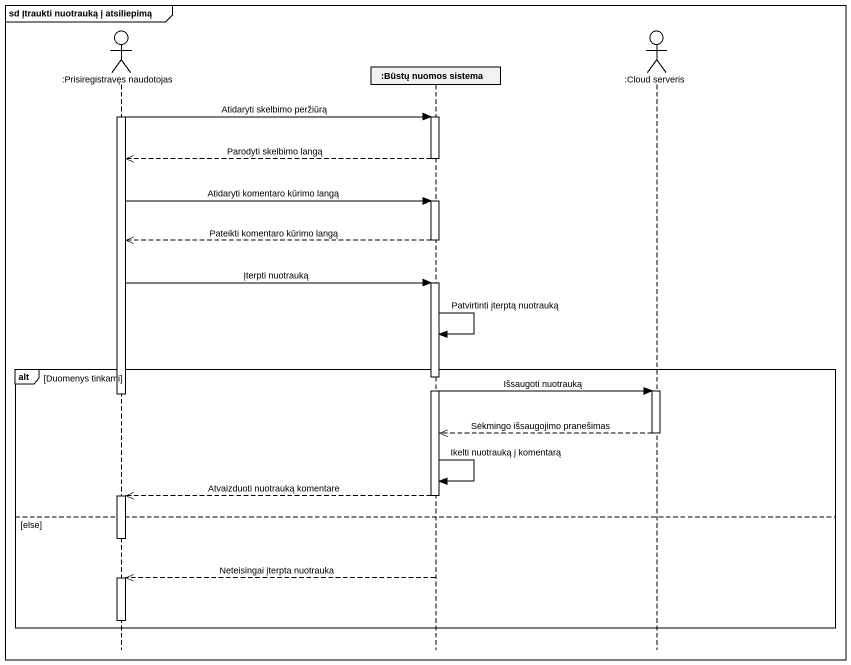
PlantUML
@startuml
mainframe sd Įtraukti nuotrauką į atsiliepimą
hide footbox
actor ":Prisiregistravęs naudotojas" as Prisiregistravęs_naudotojas
participant ":Būstų nuomos sistema" as Būstų_nuomos_sistema
actor ":Cloud serveris" as Cloud_serveris

activate Prisiregistravęs_naudotojas
Prisiregistravęs_naudotojas -> Būstų_nuomos_sistema : Atidaryti skelbimo peržiūrą
activate Būstų_nuomos_sistema
Būstų_nuomos_sistema -->> Prisiregistravęs_naudotojas : Parodyti skelbimo langą
deactivate Būstų_nuomos_sistema
Prisiregistravęs_naudotojas -> Būstų_nuomos_sistema : Atidaryti komentaro kūrimo langą
activate Būstų_nuomos_sistema
Būstų_nuomos_sistema -->> Prisiregistravęs_naudotojas : Pateikti komentaro kūrimo langą
deactivate Būstų_nuomos_sistema
Prisiregistravęs_naudotojas -> Būstų_nuomos_sistema : Įterpti nuotrauką
activate Būstų_nuomos_sistema
Būstų_nuomos_sistema -> Būstų_nuomos_sistema : Patvirtinti įterptą nuotrauką
alt Duomenys tinkami
  Būstų_nuomos_sistema -> Cloud_serveris : Išsaugoti nuotrauką
  activate Cloud_serveris
  deactivate Prisiregistravęs_naudotojas
  Cloud_serveris -->> Būstų_nuomos_sistema : Sėkmingo išsaugojimo pranešimas
  deactivate Cloud_serveris
  Būstų_nuomos_sistema -> Būstų_nuomos_sistema : Ikelti nuotrauką į komentarą
  Būstų_nuomos_sistema -->> Prisiregistravęs_naudotojas : Atvaizduoti nuotrauką komentare
  deactivate Būstų_nuomos_sistema
  activate Prisiregistravęs_naudotojas
else else
  deactivate Prisiregistravęs_naudotojas
  Būstų_nuomos_sistema -->> Prisiregistravęs_naudotojas : Neteisingai įterpta nuotrauka
  activate Prisiregistravęs_naudotojas
  deactivate Prisiregistravęs_naudotojas
end
@enduml
